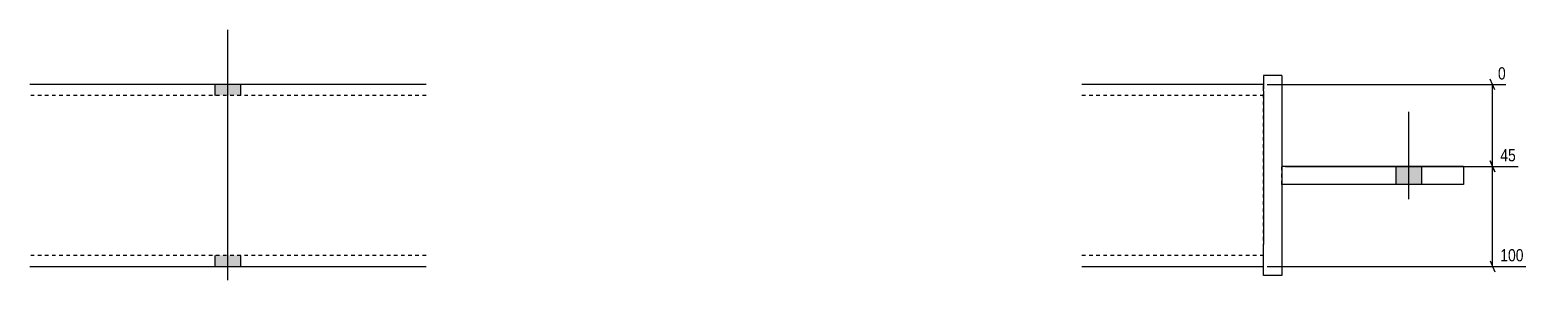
# Model space of a CAD drawing. Header units: millimetres. Extents: x 17 to 19271, y 5 to 1053.
# Drawn here: x 9611 to 10434, y 5 to 142 of the extents above; entities that cross this region are included whole.
import ezdxf

# ---------------------------------------------------------------- set-up
doc = ezdxf.new("R2010")
doc.units = ezdxf.units.MM
doc.linetypes.add('DXK_LINE_DOT2', pattern=[3.9198, 1.9599, -1.9599])
doc.layers.add('MÅLSÆTNING', color=7, linetype='Continuous')
doc.layers.add('STÅL', color=7, linetype='Continuous')
doc.styles.add('Arial Narrow', font='ARIALN.TTF', dxfattribs={"height": 0.2})

msp = doc.modelspace()

# ---------------------------------------------------------------- hatches: boundary and pattern name
at = {"layer": 'STÅL', "linetype": 'Continuous'}
for points in [[(9726.8, 112.3), (9712.8, 112.3), (9712.8, 106.3), (9726.8, 106.3)], [(9726.8, 112.3), (9712.8, 112.3), (9712.8, 106.3), (9726.8, 106.3)], [(10376.8, 67.3), (10362.8, 67.3), (10362.8, 57.3), (10376.8, 57.3)], [(10376.8, 67.3), (10362.8, 67.3), (10362.8, 57.3), (10376.8, 57.3)], [(9726.8, 18.3), (9712.8, 18.3), (9712.8, 12.3), (9726.8, 12.3)], [(9726.8, 18.3), (9712.8, 18.3), (9712.8, 12.3), (9726.8, 12.3)]]:
    msp.add_hatch(color=96, dxfattribs=at).paths.add_polyline_path(points)

# ---------------------------------------------------------------- linework, layer by layer
at = {"layer": 'MÅLSÆTNING', "color": 7, "linetype": 'Continuous'}
for p, q in [((10416.99, 109.3), (10414.59, 115.3)), ((10291.8, 112.3), (10423.06, 112.3)), ((10415.79, 67.3), (10415.79, 112.3)), ((10301.8, 67.3), (10429.87, 67.3)), ((10301.8, 67.3), (10429.87, 67.3)), ((10414.59, 70.3), (10416.99, 64.3)), ((10416.99, 64.3), (10414.59, 70.3)), ((10415.79, 12.3), (10415.79, 67.3)), ((10291.8, 12.3), (10434.14, 12.3)), ((10414.59, 15.3), (10416.99, 9.3))]:
    msp.add_line(p, q, dxfattribs=at)
at = {"layer": 'STÅL', "color": 96, "linetype": 'Continuous'}
for p, q in [((9719.8, 4.8), (9719.8, 142.3)), ((9719.8, 4.8), (9719.8, 142.3)), ((9712.8, 106.3), (9712.8, 112.3)), ((9712.8, 106.3), (9712.8, 112.3)), ((9726.8, 106.3), (9726.8, 112.3)), ((9726.8, 106.3), (9726.8, 112.3)), ((10369.8, 49.3), (10369.8, 97.3)), ((10369.8, 49.3), (10369.8, 97.3)), ((10362.8, 57.3), (10362.8, 67.3)), ((10362.8, 57.3), (10362.8, 67.3)), ((10376.8, 57.3), (10376.8, 67.3)), ((10376.8, 57.3), (10376.8, 67.3)), ((9712.8, 12.3), (9712.8, 18.3)), ((9712.8, 12.3), (9712.8, 18.3)), ((9726.8, 12.3), (9726.8, 18.3)), ((9726.8, 12.3), (9726.8, 18.3))]:
    msp.add_line(p, q, dxfattribs=at)
at = {"layer": 'STÅL', "color": 2, "linetype": 'Continuous'}
for p, q in [((10289.8, 117.3), (10289.8, 109.78)), ((10299.8, 117.3), (10289.8, 117.3)), ((10299.8, 117.3), (10299.8, 67.3)), ((9828.8, 112.3), (9610.8, 112.3)), ((10289.8, 112.3), (10189.8, 112.3)), ((10289.8, 108.79), (10289.8, 109.78)), ((10289.8, 108.79), (10289.8, 100.3)), ((10289.8, 100.3), (10289.8, 24.3)), ((10399.8, 67.3), (10299.8, 67.3)), ((10299.8, 67.3), (10299.8, 57.3)), ((10399.8, 67.3), (10399.8, 57.3)), ((10399.8, 57.3), (10299.8, 57.3)), ((10299.8, 57.3), (10299.8, 7.3)), ((10289.8, 14.82), (10289.8, 24.3)), ((9610.8, 12.3), (9828.8, 12.3)), ((10189.8, 12.3), (10289.8, 12.3)), ((10289.8, 7.3), (10289.8, 14.82)), ((10299.8, 7.3), (10289.8, 7.3))]:
    msp.add_line(p, q, dxfattribs=at)
at = {"layer": 'STÅL', "color": 7, "linetype": 'DXK_LINE_DOT2'}
for p, q in [((10289.8, 109.78), (10289.8, 112.3)), ((10289.8, 14.82), (10289.8, 109.78)), ((9828.8, 106.3), (9610.8, 106.3)), ((10289.8, 106.3), (10189.8, 106.3)), ((10299.8, 57.3), (10299.8, 67.3)), ((9828.8, 18.3), (9610.8, 18.3)), ((10289.8, 18.3), (10189.8, 18.3)), ((10289.8, 13.21), (10289.8, 14.82)), ((10289.8, 12.3), (10289.8, 13.21))]:
    msp.add_line(p, q, dxfattribs=at)

# ---------------------------------------------------------------- next in the draw order: wipeouts: each hides what was drawn before it
at = {"color": 0, "linetype": 'Continuous'}
for points in [[(10424.46, 113.7), (10424.46, 123.5), (10417.39, 123.5), (10417.39, 113.7)], [(10430, 68.7), (10430, 78.5), (10418.67, 78.5), (10418.67, 68.7)], [(10434.26, 13.7), (10434.26, 23.5), (10418.67, 23.5), (10418.67, 13.7)]]:
    msp.add_wipeout(points, dxfattribs=at).dxf.layer = 'MÅLSÆTNING'

# ---------------------------------------------------------------- next in the draw order: texts
at = {"layer": 'MÅLSÆTNING', "color": 3, "linetype": 'Continuous', "style": 'Arial Narrow'}
for s, height, p in [('0', 6.68, (10418.79, 115.1)), ('45', 6.681, (10420.07, 70.1)), ('100', 6.681, (10420.07, 15.1))]:
    msp.add_text(s, height=height, dxfattribs=at).set_placement(p)

doc.saveas('drawing.dxf')
